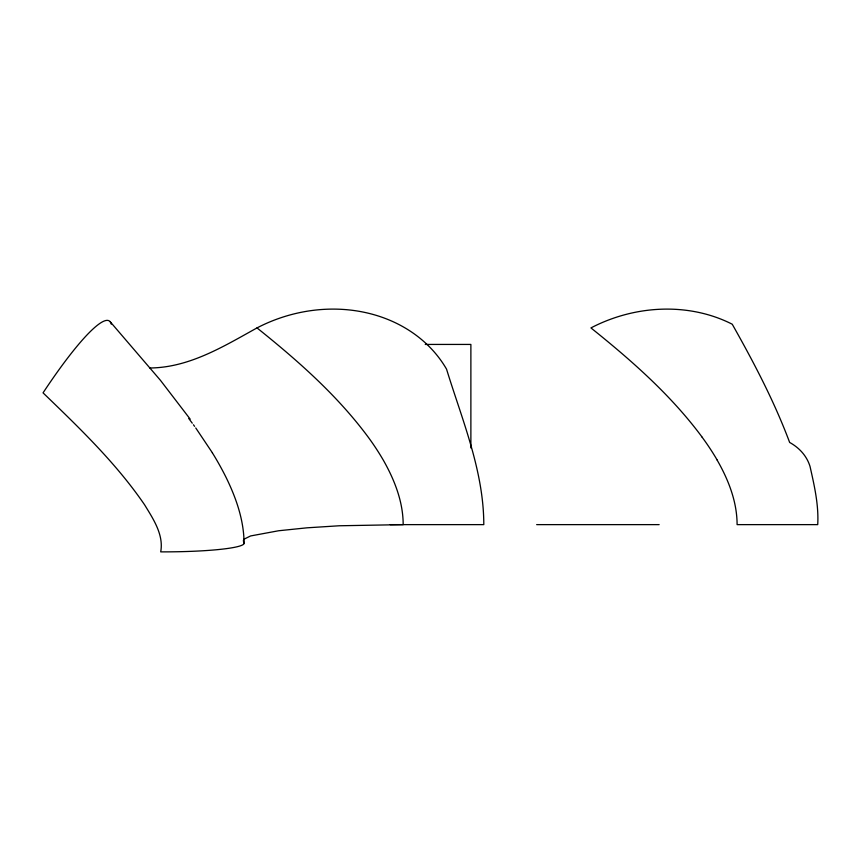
<?xml version="1.0" encoding="UTF-8"?>
<svg xmlns="http://www.w3.org/2000/svg" width="861" height="861" viewBox="0 0 861 861"><rect width="100%" height="100%" fill="white"/><g stroke="black" fill="none" stroke-linecap="round" stroke-linejoin="round"><path stroke-width="1.29" d="M390.27 524.629L483.796 524.629C483.764 470.849 462.099 419.781 446.547 369.154A143.938 123.801 -20.2 0 0 257.008 327.912C223.709 346.37 189.14 367.701 149.825 367.991M425.248 344.432L470.881 344.432L470.881 447.978M536.651 524.629L659.149 524.629M257.008 327.912C297.594 360.425 337.2 395.221 368.271 437.227A264.887 192.67 -90 0 1 383.21 459.968C394.424 479.663 403.163 501.662 403.174 524.629L339.309 525.77L307.086 527.815L278.641 530.753L250.594 535.951L243.846 539.277L243.372 540.783L244.072 543.528A80.622 8.642 0 0 1 160.706 551.869C163.924 534.713 153.118 518.796 144.616 504.837C116.074 463.078 79.277 427.82 43.05 392.853A143.938 22.052 -59.7 0 1 111.252 324.156M110.219 321.766L160.426 380.304L190.163 419.103M188.774 418.511L192.272 423.192M702.189 437.227C671.117 395.221 631.511 360.425 590.937 327.912A143.938 123.801 -20.2 0 1 732.248 324.231C753.773 362.395 774.276 401.344 789.645 442.446A92.331 59.463 -25.1 0 1 810.018 466.404C814.312 485.475 818.843 504.944 817.724 524.629L737.102 524.629C737.07 501.683 728.395 479.652 717.095 460.011M193.434 424.764L194.586 426.346M195.738 427.939L212.366 452.768M244.072 543.528C243.997 520.248 236.075 497.744 225.905 477.069A264.887 173.976 84.6 0 0 212.344 452.811M702.167 437.27A264.887 192.67 90 0 1 717.138 459.968"/></g></svg>
